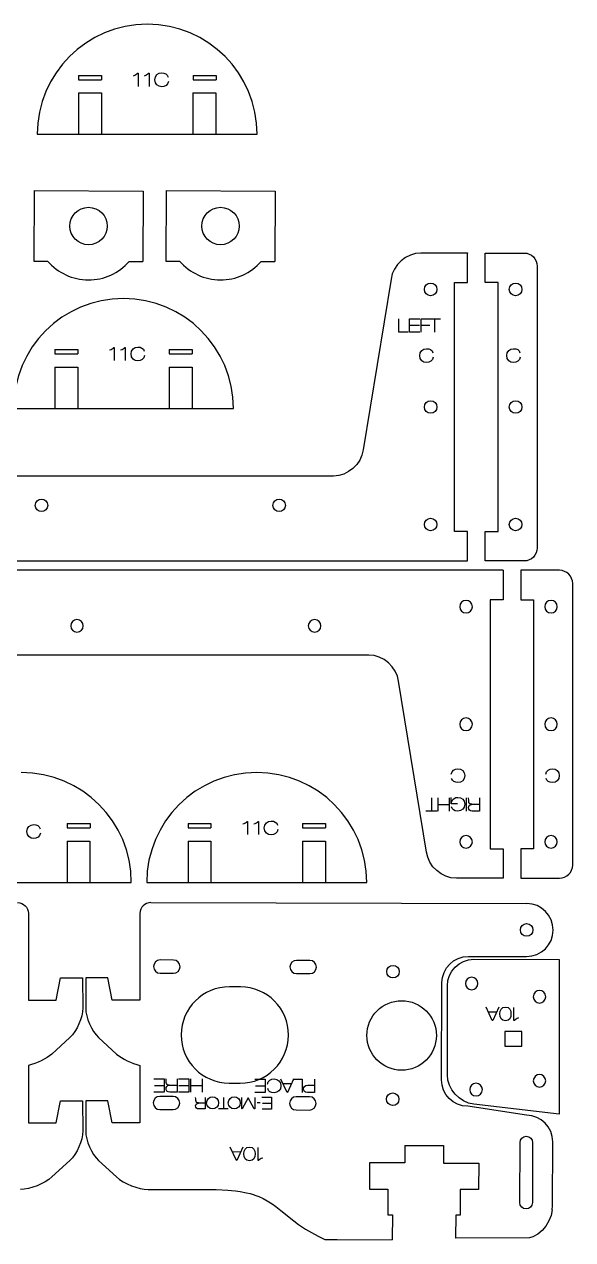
# Model space of a CAD drawing. Header units: millimetres. Extents: x -1146 to -38, y -868 to -122.
# Drawn here: x -164.6 to -39.9, y -868.2 to -591.9 of the extents above; entities that cross this region are included whole.
import ezdxf

# ---------------------------------------------------------------- set-up
doc = ezdxf.new("R2010")
doc.units = ezdxf.units.MM
doc.layers.add('CUTS', color=1, linetype='Continuous', true_color=0xff0000)
doc.layers.add('TEXT', color=5, linetype='Continuous', true_color=0x0000ff)

msp = doc.modelspace()

# ---------------------------------------------------------------- linework, layer by layer
at = {"layer": 'CUTS', "color": 1, "lineweight": 25, "true_color": 0xff0000}
for p, q in [((-152.22, -603.51), (-147.02, -603.51)), ((-152.22, -603.51), (-152.22, -604.51)), ((-152.22, -604.51), (-147.02, -604.51)), ((-151.82, -603.51), (-147.42, -603.51)), ((-151.82, -604.51), (-147.42, -604.51)), ((-147.02, -603.51), (-147.02, -604.51)), ((-126.19, -603.51), (-120.99, -603.51)), ((-126.19, -603.51), (-126.19, -604.51)), ((-126.19, -604.51), (-120.99, -604.51)), ((-125.79, -603.51), (-121.39, -603.51)), ((-125.79, -604.51), (-121.39, -604.51)), ((-120.99, -603.51), (-120.99, -604.51)), ((-152.22, -607.51), (-147.02, -607.51)), ((-152.22, -607.51), (-152.22, -616.89)), ((-151.82, -607.51), (-147.42, -607.51)), ((-147.02, -607.51), (-147.02, -616.89)), ((-126.22, -607.51), (-121.02, -607.51)), ((-126.22, -607.51), (-126.22, -616.89)), ((-125.82, -607.51), (-121.42, -607.51)), ((-121.02, -607.51), (-121.02, -616.89)), ((-161.62, -616.9), (-111.62, -616.9)), ((-162.33, -629.71), (-162.38, -645.71)), ((-162.33, -629.71), (-137.53, -629.79)), ((-137.53, -629.79), (-137.59, -645.79)), ((-132.33, -629.71), (-132.38, -645.71)), ((-132.33, -629.71), (-107.53, -629.79)), ((-107.53, -629.79), (-107.59, -645.79)), ((-162.38, -645.71), (-159.26, -645.72)), ((-140.71, -645.78), (-137.59, -645.79)), ((-132.38, -645.71), (-129.26, -645.72)), ((-110.71, -645.78), (-107.59, -645.79)), ((-157.63, -665.83), (-152.43, -665.83)), ((-157.63, -665.83), (-157.63, -666.83)), ((-157.63, -666.83), (-152.43, -666.83)), ((-157.23, -665.83), (-152.83, -665.83)), ((-157.23, -666.83), (-152.83, -666.83)), ((-152.43, -665.83), (-152.43, -666.83)), ((-131.6, -665.83), (-126.4, -665.83)), ((-131.6, -665.83), (-131.6, -666.83)), ((-131.6, -666.83), (-126.4, -666.83)), ((-131.2, -665.83), (-126.8, -665.83)), ((-131.2, -666.83), (-126.8, -666.83)), ((-126.4, -665.83), (-126.4, -666.83)), ((-157.63, -669.83), (-152.43, -669.83)), ((-157.63, -669.83), (-157.63, -679.21)), ((-157.23, -669.83), (-152.83, -669.83)), ((-152.43, -669.83), (-152.43, -679.21)), ((-131.63, -669.83), (-126.43, -669.83)), ((-131.63, -669.83), (-131.63, -679.21)), ((-131.23, -669.83), (-126.83, -669.83)), ((-126.43, -669.83), (-126.43, -679.21)), ((-167.03, -679.22), (-117.03, -679.22)), ((-55.74, -716.01), (-287.65, -716.01)), ((-154.81, -773.58), (-149.61, -773.58)), ((-154.81, -773.58), (-154.81, -774.58)), ((-154.81, -774.58), (-149.61, -774.58)), ((-154.41, -773.58), (-150.01, -773.58)), ((-154.41, -774.58), (-150.01, -774.58)), ((-149.61, -773.58), (-149.61, -774.58)), ((-127.33, -773.58), (-122.13, -773.58)), ((-127.33, -773.58), (-127.33, -774.58)), ((-127.33, -774.58), (-122.13, -774.58)), ((-126.93, -773.58), (-122.53, -773.58)), ((-126.93, -774.58), (-122.53, -774.58)), ((-122.13, -773.58), (-122.13, -774.58)), ((-101.3, -773.58), (-96.1, -773.58)), ((-101.3, -773.58), (-101.3, -774.58)), ((-101.3, -774.58), (-96.1, -774.58)), ((-100.9, -773.58), (-96.5, -773.58)), ((-100.9, -774.58), (-96.5, -774.58)), ((-96.1, -773.58), (-96.1, -774.58)), ((-154.84, -777.58), (-149.64, -777.58)), ((-154.84, -777.58), (-154.84, -786.96)), ((-154.44, -777.58), (-150.04, -777.58)), ((-149.64, -777.58), (-149.64, -786.96)), ((-127.33, -777.58), (-122.13, -777.58)), ((-127.33, -777.58), (-127.33, -786.96)), ((-126.93, -777.58), (-122.53, -777.58)), ((-122.13, -777.58), (-122.13, -786.96)), ((-101.33, -777.58), (-96.13, -777.58)), ((-101.33, -777.58), (-101.33, -786.96)), ((-100.93, -777.58), (-96.53, -777.58)), ((-96.13, -777.58), (-96.13, -786.96)), ((-190.24, -786.97), (-140.24, -786.97)), ((-136.73, -786.97), (-86.73, -786.97)), ((-135.79, -791.53), (-50.35, -791.76)), ((-78.07, -846.77), (-78.08, -850.71)), ((-78.07, -846.77), (-69.27, -846.78)), ((-69.27, -846.78), (-69.28, -850.74)), ((-86.08, -850.68), (-86.09, -856.68)), ((-78.08, -850.71), (-86.08, -850.68)), ((-69.28, -850.74), (-61.28, -850.77)), ((-61.28, -850.77), (-61.29, -856.76)), ((-136.44, -856.77), (-120.93, -856.78)), ((-120.93, -856.78), (-118.29, -856.9)), ((-118.29, -856.9), (-117.47, -856.96)), ((-117.47, -856.96), (-116.55, -857.06)), ((-116.55, -857.06), (-115.5, -857.21)), ((-115.5, -857.21), (-114.07, -857.48)), ((-114.07, -857.48), (-113.2, -857.7)), ((-113.2, -857.7), (-111.28, -858.34)), ((-111.28, -858.34), (-110.27, -858.8)), ((-110.27, -858.8), (-109.34, -859.3)), ((-86.09, -856.68), (-81.94, -856.7)), ((-81.94, -856.7), (-81.94, -862.54)), ((-61.29, -856.76), (-65.46, -856.75)), ((-65.46, -856.75), (-65.46, -862.59)), ((-109.34, -859.3), (-108.19, -860.04)), ((-108.19, -860.04), (-107.37, -860.65)), ((-107.37, -860.65), (-106.27, -861.51)), ((-106.27, -861.51), (-103.28, -863.91)), ((-44.55, -861.36), (-44.84, -862.64)), ((-44.55, -861.36), (-44.5, -860.51)), ((-103.28, -863.91), (-102.22, -864.68)), ((-102.22, -864.68), (-100.63, -865.74)), ((-81.94, -862.54), (-80.91, -862.55)), ((-80.91, -862.55), (-80.96, -868.17)), ((-66.51, -862.59), (-66.55, -867.81)), ((-65.46, -862.59), (-66.51, -862.59)), ((-45.33, -863.89), (-46.02, -865.07)), ((-44.84, -862.64), (-45.33, -863.89)), ((-100.63, -865.74), (-99.27, -866.55)), ((-99.27, -866.55), (-97.76, -867.37)), ((-97.76, -867.37), (-96.26, -868.09)), ((-47.85, -866.95), (-48.95, -867.55)), ((-46.86, -866.11), (-47.85, -866.95)), ((-46.02, -865.07), (-46.86, -866.11)), ((-96.26, -868.09), (-93.44, -868.11)), ((-93.44, -868.11), (-80.96, -868.17)), ((-49.73, -867.78), (-66.53, -867.81)), ((-48.95, -867.55), (-49.73, -867.78))]:
    msp.add_line(p, q, dxfattribs=at)
for points in [[(-63.8, -707.18), (-66.75, -707.18), (-66.75, -650.58), (-63.8, -650.58), (-63.8, -643.88), (-63.8, -643.89), (-74.42, -643.89)], [(-50.97, -713.89), (-59.8, -713.89), (-59.8, -707.19), (-56.85, -707.19), (-56.85, -650.59), (-59.8, -650.59), (-59.8, -643.89), (-56.89, -643.89), (-50.97, -643.89)], [(-47.97, -646.89), (-47.97, -710.89), (-47.97, -710.89)], [(-81.19, -649.84), (-87.55, -688.65)], [(-94.32, -694.6), (-101.93, -694.6), (-305.71, -694.6)], [(-295.71, -713.88), (-63.8, -713.88), (-63.8, -707.19), (-63.8, -707.18)], [(-55.74, -716.01), (-55.74, -722.71), (-58.69, -722.71), (-58.69, -779.31), (-55.74, -779.31), (-55.74, -786.01), (-66.36, -786.01)], [(-42.92, -716.01), (-51.74, -716.01), (-51.74, -722.71), (-48.79, -722.71), (-48.79, -779.3), (-51.74, -779.3), (-51.74, -786), (-42.92, -786)], [(-39.92, -783), (-39.92, -719), (-39.92, -719.01)], [(-86.26, -735.29), (-93.87, -735.29), (-297.65, -735.29)], [(-73.13, -780.06), (-79.49, -741.24)], [(-163.62, -793.99), (-163.62, -813.69), (-157.29, -813.69), (-156.3, -808.67), (-151.3, -808.66), (-151.28, -815.5)], [(-138.27, -793.99), (-138.27, -813.69), (-144.6, -813.69), (-145.59, -808.67), (-150.59, -808.66), (-150.6, -815.5)], [(-63.61, -803.76), (-50.38, -803.77)], [(-130.66, -804.6), (-133.67, -804.59), (-133.67, -804.59)], [(-99.66, -804.69), (-102.67, -804.68), (-102.67, -804.68)], [(-62.39, -804.44), (-43.02, -804.5), (-43.02, -839.61), (-62.42, -837.37)], [(-133.68, -807.59), (-130.67, -807.6)], [(-102.68, -807.68), (-99.67, -807.69)], [(-115.43, -810.7), (-117.93, -810.69), (-117.93, -810.69)], [(-69.73, -831.84), (-69.63, -809.74)], [(-68.38, -830.67), (-68.38, -810.45), (-68.38, -810.45)], [(-68.38, -830.67), (-68.38, -810.45), (-68.38, -810.45)], [(-154.22, -822.21), (-158.3, -825.97)], [(-147.67, -822.21), (-143.58, -825.97)], [(-51.51, -821.58), (-51.51, -820.86), (-55.31, -820.86), (-55.31, -824.16), (-51.51, -824.16), (-51.51, -821.58), (-51.51, -821.58)], [(-163.62, -828.57), (-163.62, -828.56), (-163.62, -841.64), (-157.29, -841.64), (-156.3, -836.62), (-151.3, -836.61), (-151.28, -843.45)], [(-138.27, -828.57), (-138.27, -828.56), (-138.27, -841.64), (-144.6, -841.64), (-145.59, -836.62), (-150.59, -836.61), (-150.6, -843.45)], [(-117.99, -832.59), (-115.49, -832.6)], [(-130.75, -835.6), (-133.76, -835.59), (-133.76, -835.59)], [(-99.75, -835.69), (-102.76, -835.68), (-102.76, -835.68)], [(-133.77, -838.59), (-130.76, -838.6)], [(-102.77, -838.68), (-99.76, -838.69)], [(-50.44, -839.88), (-63.75, -837.85)], [(-51.93, -859.74), (-51.89, -846.08)], [(-49.04, -846.09), (-49.08, -859.75), (-49.08, -859.75)], [(-44.5, -860.51), (-44.45, -845.9)], [(-154.22, -850.16), (-158.3, -853.91)], [(-147.67, -850.16), (-143.58, -853.91)]]:
    msp.add_lwpolyline(points, dxfattribs=at)
for centre in [(-149.96, -637.75), (-119.96, -637.75)]:
    msp.add_circle(centre, 4.25, dxfattribs=at)
for centre in [(-149.96, -637.75), (-119.96, -637.75)]:
    msp.add_arc(centre, 12.25, 220.5677, 319.0221, dxfattribs=at)
for points in [[(-136.62, -591.9), (-150.43, -591.9), (-161.62, -603.09), (-161.62, -616.9)], [(-111.62, -616.9), (-111.62, -603.09), (-122.81, -591.9), (-136.62, -591.9)], [(-74.42, -643.89), (-77.72, -643.89), (-80.77, -646.56), (-81.19, -649.84)], [(-50.97, -643.89), (-49.32, -643.89), (-47.97, -645.24), (-47.97, -646.89)], [(-73.63, -652.16), (-73.63, -651.37), (-72.99, -650.74), (-72.21, -650.74)], [(-72.21, -650.74), (-71.42, -650.74), (-70.78, -651.37), (-70.78, -652.16)], [(-54.32, -652.16), (-54.32, -651.37), (-53.68, -650.74), (-52.89, -650.74)], [(-52.89, -650.74), (-52.1, -650.74), (-51.47, -651.37), (-51.47, -652.16)], [(-142.03, -654.22), (-155.84, -654.22), (-167.03, -665.42), (-167.03, -679.22)], [(-117.03, -679.22), (-117.03, -665.42), (-128.22, -654.22), (-142.03, -654.22)], [(-72.21, -653.59), (-72.99, -653.59), (-73.63, -652.95), (-73.63, -652.16)], [(-70.78, -652.16), (-70.78, -652.95), (-71.42, -653.59), (-72.21, -653.59)], [(-52.89, -653.59), (-53.68, -653.59), (-54.32, -652.95), (-54.32, -652.16)], [(-51.47, -652.16), (-51.47, -652.95), (-52.1, -653.59), (-52.89, -653.59)], [(-73.63, -678.89), (-73.63, -678.1), (-72.99, -677.46), (-72.21, -677.46)], [(-72.21, -680.31), (-72.99, -680.31), (-73.63, -679.67), (-73.63, -678.89)], [(-72.21, -677.46), (-71.42, -677.46), (-70.78, -678.1), (-70.78, -678.89)], [(-70.78, -678.89), (-70.78, -679.67), (-71.42, -680.31), (-72.21, -680.31)], [(-54.32, -678.89), (-54.32, -678.1), (-53.68, -677.46), (-52.89, -677.46)], [(-52.89, -680.31), (-53.68, -680.31), (-54.32, -679.67), (-54.32, -678.89)], [(-52.89, -677.46), (-52.1, -677.46), (-51.47, -678.1), (-51.47, -678.89)], [(-51.47, -678.89), (-51.47, -679.67), (-52.1, -680.31), (-52.89, -680.31)], [(-87.55, -688.65), (-87.97, -691.93), (-91.02, -694.6), (-94.32, -694.6)], [(-162.08, -701.25), (-162.08, -700.46), (-161.44, -699.82), (-160.66, -699.82)], [(-160.66, -702.67), (-161.44, -702.67), (-162.08, -702.03), (-162.08, -701.25)], [(-160.66, -699.82), (-159.87, -699.82), (-159.23, -700.46), (-159.23, -701.25)], [(-159.23, -701.25), (-159.23, -702.03), (-159.87, -702.67), (-160.66, -702.67)], [(-108.07, -701.25), (-108.07, -700.46), (-107.43, -699.82), (-106.65, -699.82)], [(-106.65, -702.67), (-107.43, -702.67), (-108.07, -702.03), (-108.07, -701.25)], [(-106.65, -699.82), (-105.86, -699.82), (-105.22, -700.46), (-105.22, -701.25)], [(-105.22, -701.25), (-105.22, -702.03), (-105.86, -702.67), (-106.65, -702.67)], [(-73.63, -705.61), (-73.63, -704.82), (-72.99, -704.19), (-72.21, -704.19)], [(-72.21, -704.19), (-71.42, -704.19), (-70.78, -704.82), (-70.78, -705.61)], [(-54.32, -705.61), (-54.32, -704.82), (-53.68, -704.19), (-52.89, -704.19)], [(-52.89, -704.19), (-52.1, -704.19), (-51.47, -704.82), (-51.47, -705.61)], [(-72.21, -707.03), (-72.99, -707.03), (-73.63, -706.4), (-73.63, -705.61)], [(-70.78, -705.61), (-70.78, -706.4), (-71.42, -707.03), (-72.21, -707.03)], [(-52.89, -707.03), (-53.68, -707.03), (-54.32, -706.4), (-54.32, -705.61)], [(-51.47, -705.61), (-51.47, -706.4), (-52.1, -707.03), (-52.89, -707.03)], [(-47.97, -710.89), (-47.97, -712.54), (-49.32, -713.89), (-50.97, -713.89)], [(-39.92, -719.01), (-39.92, -717.36), (-41.27, -716.01), (-42.92, -716.01)], [(-64.15, -722.86), (-64.93, -722.86), (-65.57, -723.49), (-65.57, -724.28)], [(-62.72, -724.28), (-62.72, -723.49), (-63.36, -722.86), (-64.15, -722.86)], [(-44.83, -722.86), (-45.62, -722.86), (-46.26, -723.49), (-46.26, -724.28)], [(-43.41, -724.28), (-43.41, -723.49), (-44.05, -722.86), (-44.83, -722.86)], [(-65.57, -724.28), (-65.57, -725.07), (-64.93, -725.71), (-64.15, -725.71)], [(-64.15, -725.71), (-63.36, -725.71), (-62.72, -725.07), (-62.72, -724.28)], [(-46.26, -724.28), (-46.26, -725.07), (-45.62, -725.71), (-44.83, -725.71)], [(-44.83, -725.71), (-44.05, -725.71), (-43.41, -725.07), (-43.41, -724.28)], [(-152.6, -727.22), (-153.38, -727.22), (-154.02, -727.86), (-154.02, -728.65)], [(-154.02, -728.65), (-154.02, -729.43), (-153.38, -730.07), (-152.6, -730.07)], [(-151.17, -728.65), (-151.17, -727.86), (-151.81, -727.22), (-152.6, -727.22)], [(-152.6, -730.07), (-151.81, -730.07), (-151.17, -729.43), (-151.17, -728.65)], [(-98.59, -727.22), (-99.37, -727.22), (-100.01, -727.86), (-100.01, -728.65)], [(-100.01, -728.65), (-100.01, -729.43), (-99.37, -730.07), (-98.59, -730.07)], [(-97.16, -728.65), (-97.16, -727.86), (-97.8, -727.22), (-98.59, -727.22)], [(-98.59, -730.07), (-97.8, -730.07), (-97.16, -729.43), (-97.16, -728.65)], [(-79.49, -741.24), (-79.91, -737.96), (-82.96, -735.29), (-86.26, -735.29)], [(-64.15, -749.58), (-64.93, -749.58), (-65.57, -750.22), (-65.57, -751.01)], [(-65.57, -751.01), (-65.57, -751.79), (-64.93, -752.43), (-64.15, -752.43)], [(-62.72, -751.01), (-62.72, -750.22), (-63.36, -749.58), (-64.15, -749.58)], [(-64.15, -752.43), (-63.36, -752.43), (-62.72, -751.79), (-62.72, -751.01)], [(-44.83, -749.58), (-45.62, -749.58), (-46.26, -750.22), (-46.26, -751.01)], [(-46.26, -751.01), (-46.26, -751.79), (-45.62, -752.43), (-44.83, -752.43)], [(-43.41, -751.01), (-43.41, -750.22), (-44.05, -749.58), (-44.83, -749.58)], [(-44.83, -752.43), (-44.05, -752.43), (-43.41, -751.79), (-43.41, -751.01)], [(-140.24, -786.97), (-140.24, -773.16), (-151.43, -761.97), (-165.24, -761.97)], [(-111.73, -761.97), (-125.53, -761.97), (-136.73, -773.16), (-136.73, -786.97)], [(-86.73, -786.97), (-86.73, -773.16), (-97.92, -761.97), (-111.73, -761.97)], [(-64.15, -776.31), (-64.93, -776.31), (-65.57, -776.94), (-65.57, -777.73)], [(-62.72, -777.73), (-62.72, -776.94), (-63.36, -776.31), (-64.15, -776.31)], [(-44.83, -776.31), (-45.62, -776.31), (-46.26, -776.94), (-46.26, -777.73)], [(-43.41, -777.73), (-43.41, -776.94), (-44.05, -776.31), (-44.83, -776.31)], [(-65.57, -777.73), (-65.57, -778.52), (-64.93, -779.15), (-64.15, -779.15)], [(-64.15, -779.15), (-63.36, -779.15), (-62.72, -778.52), (-62.72, -777.73)], [(-46.26, -777.73), (-46.26, -778.52), (-45.62, -779.15), (-44.83, -779.15)], [(-44.83, -779.15), (-44.05, -779.15), (-43.41, -778.52), (-43.41, -777.73)], [(-66.36, -786.01), (-69.66, -786.01), (-72.71, -783.33), (-73.13, -780.06)], [(-42.92, -786), (-41.27, -786), (-39.92, -784.65), (-39.92, -783)], [(-166.09, -791.53), (-164.73, -791.52), (-163.62, -792.63), (-163.62, -793.99)], [(-135.79, -791.53), (-137.16, -791.52), (-138.27, -792.63), (-138.27, -793.99)], [(-44.37, -797.79), (-44.36, -794.48), (-47.04, -791.77), (-50.35, -791.76)], [(-51.8, -797.76), (-51.8, -796.97), (-51.16, -796.33), (-50.38, -796.33)], [(-50.38, -799.18), (-51.16, -799.18), (-51.8, -798.55), (-51.8, -797.76)], [(-50.38, -796.33), (-49.59, -796.33), (-48.95, -796.97), (-48.95, -797.76)], [(-48.95, -797.76), (-48.95, -798.55), (-49.59, -799.18), (-50.38, -799.18)], [(-50.38, -803.77), (-47.07, -803.78), (-44.37, -801.1), (-44.37, -797.79)], [(-69.63, -809.74), (-69.62, -806.43), (-66.93, -803.75), (-63.61, -803.76)], [(-133.67, -804.59), (-134.5, -804.59), (-135.17, -805.26), (-135.18, -806.09)], [(-135.18, -806.09), (-135.18, -806.92), (-134.51, -807.59), (-133.68, -807.59)], [(-130.67, -807.6), (-129.84, -807.61), (-129.17, -806.94), (-129.17, -806.11)], [(-129.17, -806.11), (-129.16, -805.28), (-129.83, -804.61), (-130.66, -804.6)], [(-102.67, -804.68), (-103.5, -804.68), (-104.17, -805.35), (-104.18, -806.18)], [(-104.18, -806.18), (-104.18, -807), (-103.51, -807.68), (-102.68, -807.68)], [(-99.67, -807.69), (-98.84, -807.69), (-98.17, -807.02), (-98.17, -806.19)], [(-98.17, -806.19), (-98.16, -805.36), (-98.83, -804.69), (-99.66, -804.69)], [(-82.18, -807.23), (-82.18, -806.44), (-81.54, -805.81), (-80.75, -805.81)], [(-80.75, -805.81), (-79.97, -805.81), (-79.33, -806.45), (-79.33, -807.24)], [(-68.38, -810.45), (-68.39, -807.14), (-65.71, -804.45), (-62.39, -804.44)], [(-80.76, -808.66), (-81.55, -808.65), (-82.19, -808.02), (-82.18, -807.23)], [(-79.33, -807.24), (-79.34, -808.02), (-79.98, -808.66), (-80.76, -808.66)], [(-62.88, -808.52), (-63.66, -808.52), (-64.3, -809.16), (-64.3, -809.95)], [(-61.45, -809.95), (-61.45, -809.16), (-62.09, -808.52), (-62.88, -808.52)], [(-117.93, -810.69), (-123.98, -810.67), (-128.9, -815.56), (-128.91, -821.61)], [(-104.51, -821.68), (-104.5, -815.63), (-109.39, -810.71), (-115.43, -810.7)], [(-64.3, -809.95), (-64.3, -810.73), (-63.66, -811.37), (-62.88, -811.37)], [(-62.88, -811.37), (-62.09, -811.37), (-61.45, -810.73), (-61.45, -809.95)], [(-47.46, -811.52), (-48.24, -811.52), (-48.88, -812.16), (-48.88, -812.95)], [(-46.03, -812.95), (-46.03, -812.16), (-46.67, -811.52), (-47.46, -811.52)], [(-86.7, -821.72), (-86.69, -817.36), (-83.14, -813.83), (-78.78, -813.85)], [(-78.78, -813.85), (-74.41, -813.86), (-70.89, -817.4), (-70.9, -821.77)], [(-48.88, -812.95), (-48.88, -813.73), (-48.24, -814.37), (-47.46, -814.37)], [(-47.46, -814.37), (-46.67, -814.37), (-46.03, -813.73), (-46.03, -812.95)], [(-151.28, -815.5), (-151.28, -817.7), (-152.6, -820.72), (-154.22, -822.21)], [(-150.6, -815.5), (-150.61, -817.7), (-149.29, -820.72), (-147.67, -822.21)], [(-128.91, -821.61), (-128.93, -827.66), (-124.04, -832.57), (-117.99, -832.59)], [(-115.49, -832.6), (-109.45, -832.61), (-104.53, -827.72), (-104.51, -821.68)], [(-78.82, -829.65), (-83.18, -829.63), (-86.71, -826.09), (-86.7, -821.72)], [(-70.9, -821.77), (-70.91, -826.13), (-74.46, -829.66), (-78.82, -829.65)], [(-158.3, -825.97), (-159.51, -827.08), (-161.75, -828.11), (-163.62, -828.57)], [(-143.58, -825.97), (-142.38, -827.08), (-140.14, -828.11), (-138.27, -828.57)], [(-62.42, -837.37), (-65.7, -836.98), (-68.38, -833.97), (-68.38, -830.67)], [(-47.46, -830.62), (-48.24, -830.62), (-48.88, -831.26), (-48.88, -832.05)], [(-46.03, -832.05), (-46.03, -831.26), (-46.67, -830.62), (-47.46, -830.62)], [(-63.75, -837.85), (-67.06, -837.84), (-69.74, -835.15), (-69.73, -831.84)], [(-61.88, -832.62), (-62.66, -832.62), (-63.3, -833.26), (-63.3, -834.05)], [(-63.3, -834.05), (-63.3, -834.83), (-62.66, -835.47), (-61.88, -835.47)], [(-60.45, -834.05), (-60.45, -833.26), (-61.09, -832.62), (-61.88, -832.62)], [(-61.88, -835.47), (-61.09, -835.47), (-60.45, -834.83), (-60.45, -834.05)], [(-48.88, -832.05), (-48.88, -832.83), (-48.24, -833.47), (-47.46, -833.47)], [(-47.46, -833.47), (-46.67, -833.47), (-46.03, -832.83), (-46.03, -832.05)], [(-133.76, -835.59), (-134.58, -835.59), (-135.26, -836.26), (-135.26, -837.09)], [(-135.26, -837.09), (-135.26, -837.92), (-134.59, -838.59), (-133.77, -838.59)], [(-129.25, -837.11), (-129.25, -836.28), (-129.92, -835.61), (-130.75, -835.6)], [(-102.76, -835.68), (-103.59, -835.68), (-104.26, -836.35), (-104.26, -837.18)], [(-98.25, -837.19), (-98.25, -836.36), (-98.92, -835.69), (-99.75, -835.69)], [(-82.26, -836.24), (-82.26, -835.45), (-81.62, -834.81), (-80.83, -834.81)], [(-80.84, -837.66), (-81.63, -837.66), (-82.26, -837.02), (-82.26, -836.24)], [(-79.41, -836.24), (-79.41, -837.03), (-80.05, -837.67), (-80.84, -837.66)], [(-80.83, -834.81), (-80.05, -834.82), (-79.41, -835.46), (-79.41, -836.24)], [(-130.76, -838.6), (-129.93, -838.61), (-129.25, -837.94), (-129.25, -837.11)], [(-104.26, -837.18), (-104.26, -838), (-103.59, -838.68), (-102.77, -838.68)], [(-99.76, -838.69), (-98.93, -838.69), (-98.25, -838.02), (-98.25, -837.19)], [(-44.45, -845.9), (-44.45, -842.59), (-47.12, -839.89), (-50.44, -839.88)], [(-151.28, -843.45), (-151.28, -845.65), (-152.6, -848.67), (-154.22, -850.16)], [(-150.6, -843.45), (-150.61, -845.65), (-149.29, -848.67), (-147.67, -850.16)], [(-51.89, -846.08), (-51.89, -845.29), (-51.25, -844.66), (-50.46, -844.66)], [(-50.46, -844.66), (-49.67, -844.66), (-49.04, -845.3), (-49.04, -846.09)], [(-158.3, -853.91), (-159.92, -855.4), (-163.25, -856.76), (-165.45, -856.77)], [(-143.58, -853.91), (-141.97, -855.4), (-138.64, -856.76), (-136.44, -856.77)], [(-50.51, -861.17), (-51.29, -861.17), (-51.93, -860.53), (-51.93, -859.74)], [(-49.08, -859.75), (-49.08, -860.54), (-49.72, -861.18), (-50.51, -861.17)]]:
    msp.add_open_spline(points, degree=3, dxfattribs=at)
at = {"layer": 'TEXT', "color": 5, "lineweight": 25, "true_color": 0x0000ff}
for points in [[(-138.82, -603.02), (-138.71, -603.02), (-138.71, -606)], [(-136.32, -603.02), (-136.21, -603.02), (-136.21, -606)], [(-77.32, -661.88), (-79.46, -661.88), (-79.46, -658.84)], [(-74.63, -661.88), (-77.03, -661.88), (-77.03, -658.84), (-74.66, -658.84)], [(-77.03, -660.25), (-74.75, -660.25)], [(-74.36, -661.88), (-74.36, -658.84), (-72.23, -658.84)], [(-74.36, -660.25), (-72.35, -660.25)], [(-72.56, -658.84), (-69.93, -658.84)], [(-71.24, -661.88), (-71.24, -658.84)], [(-144.23, -665.34), (-144.12, -665.34), (-144.12, -668.32)], [(-141.73, -665.34), (-141.62, -665.34), (-141.62, -668.32)], [(-71.98, -767.75), (-71.98, -770.71)], [(-70.53, -770.74), (-70.53, -767.75)], [(-67.97, -767.75), (-67.97, -770.74)], [(-66.11, -769.08), (-67.51, -769.08), (-67.51, -767.68)], [(-64.09, -770.74), (-64.09, -767.75)], [(-61.12, -767.75), (-61.12, -770.74), (-62.76, -770.74)], [(-70.73, -770.74), (-73.31, -770.74)], [(-67.97, -769.35), (-70.53, -769.35)], [(-62.88, -769.21), (-62.87, -769.2), (-61.12, -769.2)], [(-113.93, -773.09), (-113.82, -773.09), (-113.82, -776.07)], [(-111.43, -773.09), (-111.32, -773.09), (-111.32, -776.07)], [(-56.69, -815.34), (-58.09, -818.36), (-58.2, -818.36), (-59.58, -815.34)], [(-59.12, -816.34), (-57.15, -816.34)], [(-53.16, -818.34), (-53.27, -818.34), (-53.27, -815.36)], [(-135.12, -831.58), (-132.74, -831.58), (-132.74, -834.61), (-135.1, -834.61)], [(-132.74, -833.2), (-135, -833.2)], [(-131.62, -833.06), (-131.62, -833.05), (-129.85, -833.05)], [(-129.85, -831.58), (-129.85, -834.61), (-131.51, -834.61)], [(-129.54, -831.58), (-127.17, -831.58), (-127.17, -834.61), (-129.52, -834.61)], [(-127.17, -833.2), (-129.42, -833.2)], [(-126.73, -834.61), (-126.73, -831.58)], [(-124.14, -833.2), (-126.73, -833.2)], [(-124.14, -831.58), (-124.14, -834.61)], [(-112.16, -831.69), (-109.78, -831.69), (-109.78, -834.71), (-112.14, -834.71)], [(-109.78, -833.3), (-112.04, -833.3)], [(-103.34, -831.69), (-104.73, -834.71), (-104.84, -834.71), (-106.23, -831.69)], [(-105.77, -832.68), (-103.79, -832.68)], [(-103.49, -831.69), (-101.37, -831.69), (-101.37, -834.71)], [(-98.61, -831.69), (-98.61, -834.71), (-100.23, -834.71)], [(-100.11, -833.06), (-98.61, -833.06)], [(-125, -837.1), (-124.99, -837.09), (-123.46, -837.09)], [(-123.46, -835.82), (-123.46, -838.44), (-124.9, -838.44)], [(-119.32, -835.82), (-119.32, -838.44)], [(-112.16, -835.82), (-112.16, -838.44), (-112.28, -838.44), (-113.66, -835.89), (-113.66, -835.89), (-115.03, -838.44), (-115.15, -838.44), (-115.15, -835.82)], [(-110.93, -837.07), (-111.63, -837.07)], [(-110.55, -835.76), (-108.4, -835.76), (-108.4, -838.5), (-110.53, -838.5)], [(-118.19, -838.44), (-120.45, -838.44)], [(-108.4, -837.23), (-110.44, -837.23)], [(-114.86, -847.17), (-116.25, -850.19), (-116.36, -850.19), (-117.74, -847.16)], [(-111.32, -850.16), (-111.43, -850.16), (-111.43, -847.19)], [(-117.29, -848.16), (-115.31, -848.17)]]:
    msp.add_lwpolyline(points, dxfattribs=at)
for points in [[(-139.76, -603.58), (-139.31, -603.47), (-139, -603.23), (-138.82, -603.02)], [(-137.26, -603.58), (-136.81, -603.47), (-136.5, -603.23), (-136.32, -603.02)], [(-134.9, -604.51), (-134.9, -603.51), (-134.2, -602.93), (-133.33, -602.93)], [(-133.33, -606.09), (-134.2, -606.09), (-134.9, -605.51), (-134.9, -604.51)], [(-133.33, -602.93), (-132.62, -602.93), (-132.05, -603.22), (-131.89, -603.88)], [(-131.82, -604.87), (-131.91, -605.68), (-132.64, -606.09), (-133.33, -606.09)], [(-145.17, -665.91), (-144.71, -665.79), (-144.41, -665.55), (-144.23, -665.34)], [(-142.67, -665.91), (-142.21, -665.79), (-141.91, -665.55), (-141.73, -665.34)], [(-140.31, -666.83), (-140.31, -665.83), (-139.61, -665.26), (-138.74, -665.26)], [(-138.74, -665.26), (-138.03, -665.26), (-137.46, -665.55), (-137.3, -666.2)], [(-74.69, -667.21), (-74.69, -666.21), (-73.99, -665.63), (-73.13, -665.63)], [(-73.13, -665.63), (-72.41, -665.63), (-71.85, -665.92), (-71.69, -666.57)], [(-54.91, -667.21), (-54.91, -666.21), (-54.2, -665.63), (-53.34, -665.63)], [(-53.34, -665.63), (-52.63, -665.63), (-52.06, -665.92), (-51.9, -666.57)], [(-138.74, -668.41), (-139.61, -668.41), (-140.31, -667.83), (-140.31, -666.83)], [(-137.23, -667.2), (-137.32, -668.01), (-138.05, -668.41), (-138.74, -668.41)], [(-73.13, -668.78), (-73.99, -668.78), (-74.69, -668.2), (-74.69, -667.21)], [(-71.62, -667.57), (-71.7, -668.38), (-72.43, -668.78), (-73.13, -668.78)], [(-53.34, -668.78), (-54.2, -668.78), (-54.91, -668.2), (-54.91, -667.21)], [(-51.83, -667.57), (-51.92, -668.38), (-52.64, -668.78), (-53.34, -668.78)], [(-67.52, -762.32), (-67.43, -761.51), (-66.71, -761.11), (-66.01, -761.11)], [(-66.01, -761.11), (-65.14, -761.11), (-64.44, -761.69), (-64.44, -762.69)], [(-46.05, -762.32), (-45.97, -761.51), (-45.24, -761.11), (-44.54, -761.11)], [(-44.54, -761.11), (-43.68, -761.11), (-42.97, -761.69), (-42.97, -762.69)], [(-66.01, -764.26), (-66.72, -764.26), (-67.29, -763.97), (-67.45, -763.32)], [(-64.44, -762.69), (-64.44, -763.68), (-65.14, -764.26), (-66.01, -764.26)], [(-44.54, -764.26), (-45.26, -764.26), (-45.82, -763.97), (-45.98, -763.32)], [(-42.97, -762.69), (-42.97, -763.68), (-43.68, -764.26), (-44.54, -764.26)], [(-67.41, -768.58), (-67.2, -767.9), (-66.62, -767.62), (-66, -767.62)], [(-66, -767.62), (-65.15, -767.62), (-64.45, -768.19), (-64.45, -769.18)], [(-63.53, -768.57), (-63.53, -768.46), (-63.54, -767.87), (-63.6, -767.75)], [(-67.51, -769.08), (-67.47, -768.74), (-67.41, -768.58), (-67.41, -768.58)], [(-66, -770.74), (-66.93, -770.74), (-67.36, -770.32), (-67.47, -769.75)], [(-64.45, -769.18), (-64.45, -770.16), (-65.15, -770.74), (-66, -770.74)], [(-63.59, -769.92), (-63.59, -769.64), (-63.4, -769.24), (-62.88, -769.21)], [(-62.76, -770.74), (-63.36, -770.74), (-63.59, -770.45), (-63.59, -769.92)], [(-62.87, -769.2), (-63.33, -769.2), (-63.53, -768.98), (-63.53, -768.57)], [(-114.87, -773.65), (-114.41, -773.54), (-114.11, -773.3), (-113.93, -773.09)], [(-112.37, -773.65), (-111.91, -773.54), (-111.61, -773.3), (-111.43, -773.09)], [(-110.01, -774.58), (-110.01, -773.58), (-109.3, -773), (-108.44, -773)], [(-108.44, -773), (-107.72, -773), (-107.16, -773.29), (-107, -773.95)], [(-163.99, -775.39), (-163.99, -774.39), (-163.29, -773.81), (-162.43, -773.81)], [(-162.43, -776.97), (-163.29, -776.97), (-163.99, -776.39), (-163.99, -775.39)], [(-162.43, -773.81), (-161.71, -773.81), (-161.14, -774.1), (-160.98, -774.76)], [(-160.91, -775.76), (-161, -776.56), (-161.73, -776.97), (-162.43, -776.97)], [(-108.44, -776.16), (-109.3, -776.16), (-110.01, -775.58), (-110.01, -774.58)], [(-106.92, -774.94), (-107.01, -775.75), (-107.74, -776.16), (-108.44, -776.16)], [(-56.47, -816.85), (-56.47, -816.01), (-56.14, -815.29), (-55.21, -815.29)], [(-55.21, -818.4), (-56.14, -818.4), (-56.47, -817.69), (-56.47, -816.85)], [(-55.21, -815.29), (-54.28, -815.29), (-53.94, -816.01), (-53.94, -816.85)], [(-53.94, -816.85), (-53.94, -817.69), (-54.28, -818.4), (-55.21, -818.4)], [(-52.22, -817.77), (-52.68, -817.89), (-52.98, -818.13), (-53.16, -818.34)], [(-132.29, -832.42), (-132.29, -832.31), (-132.3, -831.71), (-132.36, -831.58)], [(-132.34, -833.78), (-132.34, -833.49), (-132.15, -833.09), (-131.62, -833.06)], [(-131.51, -834.61), (-132.11, -834.61), (-132.34, -834.32), (-132.34, -833.78)], [(-131.62, -833.05), (-132.08, -833.05), (-132.29, -832.83), (-132.29, -832.42)], [(-109.31, -832.83), (-109.22, -832.02), (-108.5, -831.62), (-107.8, -831.62)], [(-107.8, -834.77), (-108.51, -834.77), (-109.08, -834.48), (-109.24, -833.83)], [(-107.8, -831.62), (-106.94, -831.62), (-106.23, -832.2), (-106.23, -833.2)], [(-106.23, -833.2), (-106.23, -834.19), (-106.94, -834.77), (-107.8, -834.77)], [(-101.07, -833.88), (-101.07, -833.47), (-100.86, -833.06), (-100.11, -833.06)], [(-100.23, -834.71), (-100.87, -834.71), (-101.07, -834.33), (-101.07, -833.88)], [(-125.57, -836.54), (-125.57, -836.45), (-125.58, -835.93), (-125.63, -835.82)], [(-125.62, -837.72), (-125.62, -837.47), (-125.45, -837.13), (-125, -837.1)], [(-124.99, -837.09), (-125.39, -837.09), (-125.57, -836.9), (-125.57, -836.54)], [(-123.12, -837.07), (-123.12, -836.21), (-122.51, -835.7), (-121.76, -835.7)], [(-121.76, -838.44), (-122.51, -838.44), (-123.12, -837.94), (-123.12, -837.07)], [(-121.76, -835.7), (-121.01, -835.7), (-120.4, -836.21), (-120.4, -837.07)], [(-120.4, -837.07), (-120.4, -837.94), (-121.01, -838.44), (-121.76, -838.44)], [(-118.19, -837.07), (-118.19, -836.21), (-117.58, -835.7), (-116.83, -835.7)], [(-116.83, -838.44), (-117.58, -838.44), (-118.19, -837.94), (-118.19, -837.07)], [(-116.83, -835.7), (-116.08, -835.7), (-115.48, -836.21), (-115.48, -837.07)], [(-115.48, -837.07), (-115.48, -837.94), (-116.08, -838.44), (-116.83, -838.44)], [(-124.9, -838.44), (-125.42, -838.44), (-125.62, -838.19), (-125.62, -837.72)], [(-114.64, -848.68), (-114.64, -847.84), (-114.3, -847.12), (-113.37, -847.12)], [(-113.37, -847.12), (-112.44, -847.12), (-112.11, -847.84), (-112.11, -848.68)], [(-113.37, -850.23), (-114.3, -850.23), (-114.64, -849.51), (-114.64, -848.68)], [(-112.11, -848.68), (-112.11, -849.51), (-112.44, -850.23), (-113.37, -850.23)], [(-110.38, -849.6), (-110.84, -849.72), (-111.15, -849.96), (-111.32, -850.16)]]:
    msp.add_open_spline(points, degree=3, dxfattribs=at)

doc.saveas('drawing.dxf')
